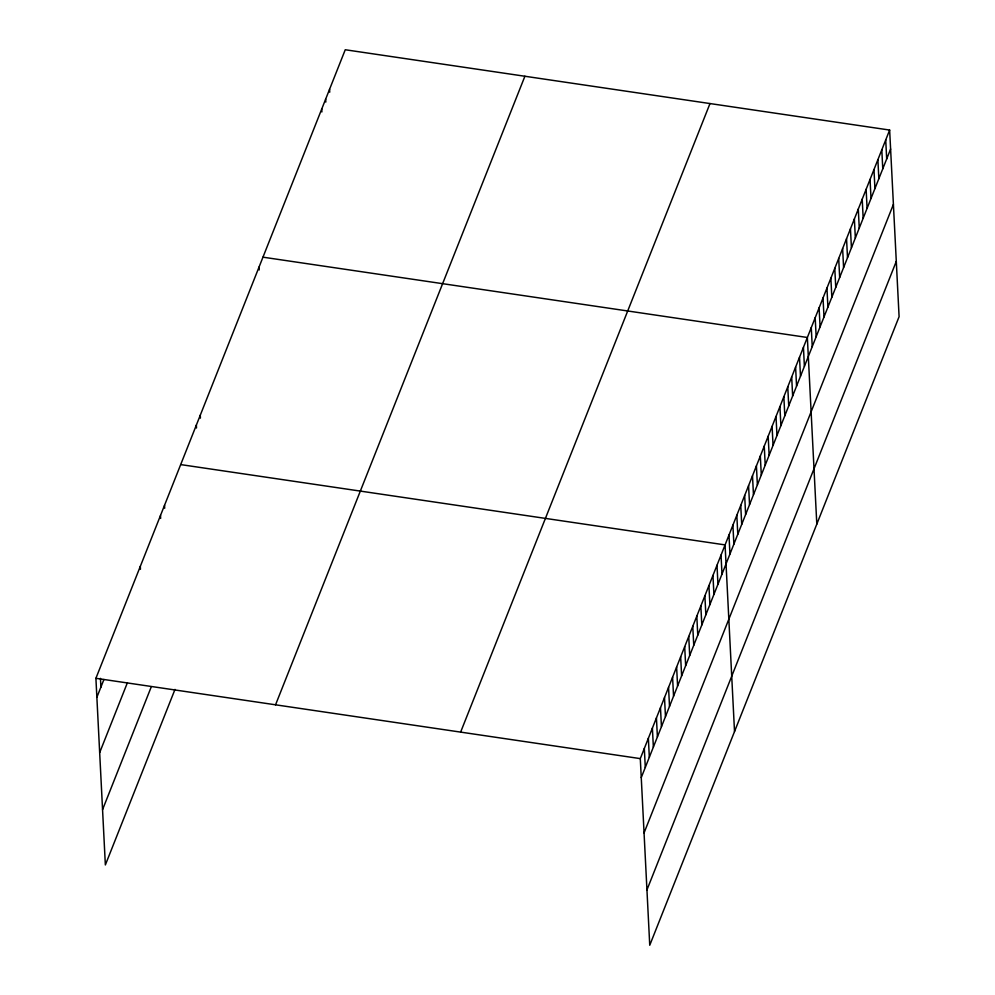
<?xml version="1.0" encoding="UTF-8"?>
<svg xmlns="http://www.w3.org/2000/svg" width="995" height="995" viewBox="0 0 995 995"><rect width="100%" height="100%" fill="white"/><g stroke="black" fill="none" stroke-linecap="round" stroke-linejoin="round"><path stroke-width="1.49" d="M174.996 689.398L105.358 864.941L95.906 678.304L345.253 49.75L889.642 130.059L899.094 316.696L649.747 945.25L640.295 758.613L889.642 130.059M96.863 697.308L103.928 679.498M99.662 752.63L127.422 682.669M102.56 809.631L151.004 687.508M275.553 704.808L524.9 76.254M460.635 732.109L709.995 103.555M641.253 777.617L890.612 149.063M644.051 832.927L893.41 204.373M646.937 889.928L896.296 261.374M262.966 257.17L807.355 337.479L816.808 524.116M180.68 464.59L725.069 544.899L734.521 731.536M95.906 678.304L640.295 758.613M885.724 139.934L886.682 158.939M881.806 149.81L882.764 168.814M877.889 159.685L878.846 178.69M873.971 169.56L874.928 188.565M870.053 179.436L871.011 198.44M866.135 189.311L867.093 208.316M862.217 199.199L863.175 218.203M858.299 209.074L859.257 228.079M854.382 218.95L855.339 237.954M850.464 228.825L851.421 247.83M846.546 238.7L847.504 257.705M842.628 248.576L843.586 267.58M838.698 258.464L839.668 277.456M834.78 268.339L835.75 287.344M830.862 278.214L831.832 297.219M826.944 288.09L827.915 307.094M823.027 297.965L823.997 316.97M819.109 307.841L820.079 326.845M815.191 317.716L816.161 336.72M811.273 327.604L812.243 346.608M803.438 347.354L804.395 366.359M799.52 357.23L800.477 376.234M795.602 367.105L796.56 386.11M791.684 376.981L792.642 395.985M787.766 386.868L788.724 405.86M783.849 396.744L784.806 415.748M779.931 406.619L780.888 425.624M776.013 416.495L776.971 435.499M772.095 426.37L773.053 445.374M768.177 436.245L769.135 455.25M764.26 446.121L765.217 465.125M760.329 456.008L761.299 475.013M756.411 465.884L757.382 484.888M752.494 475.759L753.464 494.764M748.576 485.635L749.546 504.639M744.658 495.51L745.628 514.514M740.74 505.385L741.71 524.39M736.822 515.273L737.793 534.265M732.905 525.149L733.875 544.153M728.987 535.024L729.944 554.028M721.027 555.073L721.997 574.078M716.997 565.247L717.955 584.252M712.955 575.433L713.925 594.438M708.925 585.607L709.883 604.612M704.883 595.781L705.841 614.786M700.841 605.955L701.811 624.959M696.811 616.141L697.769 635.133M692.769 626.315L693.739 645.32M688.739 636.489L689.697 655.494M684.697 646.663L685.654 665.667M680.655 656.837L681.625 675.841M676.625 667.023L677.583 686.028M672.583 677.197L673.553 696.201M668.553 687.371L669.511 706.375M664.511 697.545L665.468 716.549M660.481 707.731L661.439 726.723M656.439 717.905L657.396 736.909M652.397 728.079L653.367 747.083M648.367 738.253L649.325 757.257M644.325 748.427L645.295 767.431M329.581 89.264L329.731 92.187M325.663 99.139L325.813 102.062M321.746 109.015L321.895 111.937M259.048 267.046L259.197 269.968M200.269 415.213L200.418 418.136M196.351 425.089L196.5 428.012M164.536 505.298L164.685 508.221M160.493 515.485L160.643 518.407M140.307 566.366L140.457 569.289M100.458 678.366L100.905 687.135"/></g></svg>
